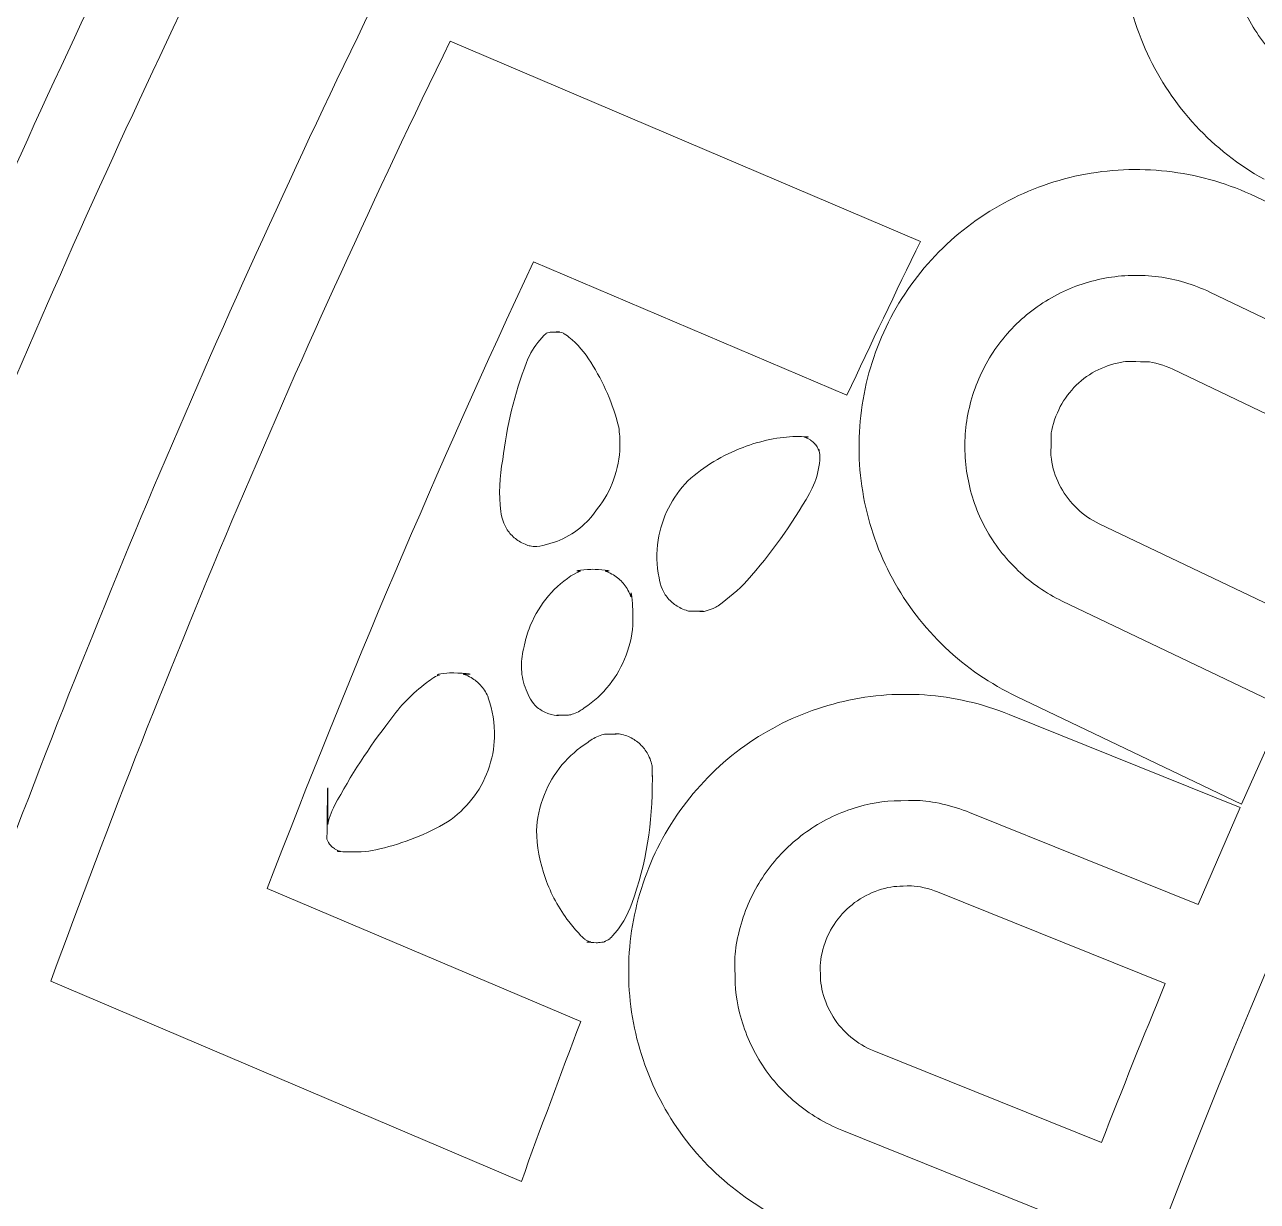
# Model space of a CAD drawing. Header units: millimetres. Extents: x -216 to 235, y -247 to 205.
# Drawn here: x -127.08 to -109.07, y 25.67 to 42.86 of the extents above; entities that cross this region are included whole.
import ezdxf

# ---------------------------------------------------------------- set-up
doc = ezdxf.new("R2010")
doc.units = ezdxf.units.MM
doc.header["$MEASUREMENT"] = 0
doc.layers.add('Camada 1', color=7, linetype='Continuous')

msp = doc.modelspace()

# ---------------------------------------------------------------- linework, layer by layer
at = {"layer": 'Camada 1', "color": 240, "lineweight": 18}
msp.add_open_spline([(40.386, -243.7514), (52.549, -242.0562), (64.5321, -239.369), (76.2543, -235.708), (76.2543, -235.708), (98.8911, -228.6351), (120.1427, -218.1082), (139.486, -204.3864), (139.486, -204.3864), (164.4969, -186.644), (185.4274, -164.233), (201.4217, -138.0695), (201.4217, -138.0695), (213.7717, -117.7741), (222.7947, -95.7966), (228.2686, -72.6782), (228.2686, -72.6782), (232.7664, -53.682), (234.7784, -34.2646), (234.2711, -14.7498), (234.2711, -14.7498), (233.6078, 8.9614), (229.2434, 32.277), (221.2854, 54.6227), (221.2854, 54.6227), (213.3274, 76.9685), (201.9717, 97.7943), (187.498, 116.5872), (187.498, 116.5872), (182.1139, 123.578), (176.3293, 130.2413), (170.1642, 136.5541), (170.1642, 136.5541), (153.5928, 153.4769), (134.5781, 167.599), (113.5883, 178.5727), (113.5883, 178.5727), (92.5985, 189.5464), (70.1505, 197.1015), (46.7969, 201.0519), (46.7969, 201.0519), (39.0919, 202.3552), (31.3295, 203.2562), (23.5308, 203.7524), (23.5308, 203.7524), (0.054, 205.2792), (-23.3725, 203.1146), (-46.1721, 197.3119), (-46.1721, 197.3119), (-57.2082, 194.503), (-67.9982, 190.8615), (-78.4793, 186.4083), (-78.4793, 186.4083), (-100.2525, 177.1917), (-120.3159, 164.6826), (-138.1754, 149.1888), (-138.1754, 149.1888), (-156.0349, 133.6951), (-171.2507, 115.5983), (-183.4483, 95.344), (-183.4483, 95.344), (-190.4371, 83.7389), (-196.3515, 71.5511), (-201.1434, 58.8799), (-201.1434, 58.8799), (-210.746, 33.3304), (-215.639, 6.4782), (-215.6655, -20.8162), (-215.6655, -20.8162), (-215.6885, -44.4186), (-212.0189, -67.7341), (-204.7472, -90.1884), (-204.7472, -90.1884), (-197.4754, -112.6427), (-186.7806, -133.683), (-172.926, -152.7913), (-172.926, -152.7913), (-167.4686, -160.3181), (-161.5547, -167.4917), (-155.2071, -174.2846)], degree=3, knots=[0, 0, 0, 0, 0.047619, 0.047619, 0.047619, 0.047619, 0.0952381, 0.0952381, 0.0952381, 0.0952381, 0.1428571, 0.1428571, 0.1428571, 0.1428571, 0.1904762, 0.1904762, 0.1904762, 0.1904762, 0.2380952, 0.2380952, 0.2380952, 0.2380952, 0.2857143, 0.2857143, 0.2857143, 0.2857143, 0.3333333, 0.3333333, 0.3333333, 0.3333333, 0.3809524, 0.3809524, 0.3809524, 0.3809524, 0.4285714, 0.4285714, 0.4285714, 0.4285714, 0.4761905, 0.4761905, 0.4761905, 0.4761905, 0.5238095, 0.5238095, 0.5238095, 0.5238095, 0.5714286, 0.5714286, 0.5714286, 0.5714286, 0.6190476, 0.6190476, 0.6190476, 0.6190476, 0.6666667, 0.6666667, 0.6666667, 0.6666667, 0.7142857, 0.7142857, 0.7142857, 0.7142857, 0.7619048, 0.7619048, 0.7619048, 0.7619048, 0.8095238, 0.8095238, 0.8095238, 0.8095238, 0.8571429, 0.8571429, 0.8571429, 0.8571429, 0.9047619, 0.9047619, 0.9047619, 0.9047619, 1, 1, 1, 1], dxfattribs=at)
at = {"layer": 'Camada 1', "color": 250, "lineweight": 18}
for points, knots in [([(169.4556, 135.5004), (152.9965, 152.348), (134.1044, 166.4135), (113.2447, 177.3504), (113.2447, 177.3504), (92.385, 188.2873), (70.0712, 195.8264), (46.8527, 199.782), (46.8527, 199.782), (39.1901, 201.0875), (31.4701, 201.9926), (23.7134, 202.4951), (23.7134, 202.4951), (0.3708, 204.0413), (-22.9262, 201.9169), (-45.6041, 196.1741), (-45.6041, 196.1741), (-56.5864, 193.3931), (-67.3248, 189.7829), (-77.7567, 185.3645), (-77.7567, 185.3645), (-99.4202, 176.2238), (-119.3871, 163.8067), (-137.1658, 148.419), (-137.1658, 148.419), (-154.9444, 133.0313), (-170.097, 115.0518), (-182.2504, 94.9233), (-182.2504, 94.9233), (-189.2131, 83.3915), (-195.1084, 71.2792), (-199.8881, 58.6848), (-199.8881, 58.6848), (-209.4979, 33.2044), (-214.3954, 6.4161), (-214.4225, -20.8161), (-214.4225, -20.8161), (-214.4225, -44.3152), (-210.6959, -67.68), (-203.3914, -90.0987), (-203.3914, -90.0987), (-196.087, -112.5174), (-185.3655, -133.5174), (-171.4908, -152.5816), (-171.4908, -152.5816), (-166.2338, -159.8049), (-160.555, -166.7015), (-154.4747, -173.2469), (-154.4747, -173.2469), (-138.5335, -190.4321), (-120.1002, -204.912), (-99.6287, -216.33), (-99.6287, -216.33), (-77.9909, -228.3986), (-54.6567, -236.727), (-30.2673, -241.0865), (-30.2673, -241.0865), (-7.2069, -245.2627), (16.2229, -245.78), (39.4452, -242.6257)], [0, 0, 0, 0, 0.0625, 0.0625, 0.0625, 0.0625, 0.125, 0.125, 0.125, 0.125, 0.1875, 0.1875, 0.1875, 0.1875, 0.25, 0.25, 0.25, 0.25, 0.3125, 0.3125, 0.3125, 0.3125, 0.375, 0.375, 0.375, 0.375, 0.4375, 0.4375, 0.4375, 0.4375, 0.5, 0.5, 0.5, 0.5, 0.5625, 0.5625, 0.5625, 0.5625, 0.625, 0.625, 0.625, 0.625, 0.6875, 0.6875, 0.6875, 0.6875, 0.75, 0.75, 0.75, 0.75, 0.8125, 0.8125, 0.8125, 0.8125, 0.875, 0.875, 0.875, 0.875, 1, 1, 1, 1]), ([(-80.3896, -223.5108), (-101.7016, -214.0775), (-121.2756, -201.4264), (-138.6295, -185.869), (-138.6295, -185.869), (-155.9835, -170.3116), (-170.6901, -152.2309), (-182.3871, -132.0723), (-182.3871, -132.0723), (-186.1637, -125.5637), (-189.6042, -118.8715), (-192.6998, -112.0128), (-192.6998, -112.0128), (-202.31, -90.6018), (-208.4525, -67.9511), (-210.976, -44.6184), (-210.976, -44.6184), (-211.9408, -35.6978), (-212.3665, -26.7353), (-212.2517, -17.7634), (-212.2517, -17.7634), (-211.9346, 5.5262), (-207.9782, 28.4796), (-200.4799, 50.5315), (-200.4799, 50.5315), (-192.9815, 72.5834), (-182.1257, 93.1907), (-168.1799, 111.8462), (-168.1799, 111.8462), (-161.7917, 120.3919), (-154.8036, 128.4545), (-147.2523, 135.9921), (-147.2523, 135.9921), (-144.575, 138.6646), (-141.8305, 141.2679), (-139.0205, 143.8004)], [0, 0, 0, 0, 0.1, 0.1, 0.1, 0.1, 0.2, 0.2, 0.2, 0.2, 0.3, 0.3, 0.3, 0.3, 0.4, 0.4, 0.4, 0.4, 0.5, 0.5, 0.5, 0.5, 0.6, 0.6, 0.6, 0.6, 0.7, 0.7, 0.7, 0.7, 0.8, 0.8, 0.8, 0.8, 1, 1, 1, 1]), ([(-139.0924, 142.3947), (-156.1732, 126.9372), (-170.6255, 108.9981), (-182.0937, 89.0189), (-182.0937, 89.0189), (-190.2531, 74.804), (-196.7728, 59.7664), (-201.5712, 44.0943), (-201.5712, 44.0943), (-208.3999, 21.7894), (-211.6552, -1.3091), (-211.2571, -24.6323), (-211.2571, -24.6323), (-211.1087, -33.3264), (-210.4499, -41.9967), (-209.2831, -50.6134), (-209.2831, -50.6134), (-206.139, -73.616), (-199.4352, -95.8435), (-189.3368, -116.7486), (-189.3368, -116.7486), (-180.0563, -135.9605), (-168.1071, -153.6364), (-153.7378, -169.4081), (-153.7378, -169.4081), (-133.2574, -191.8875), (-108.6336, -209.7323), (-80.8955, -222.1967)], [0, 0, 0, 0, 0.125, 0.125, 0.125, 0.125, 0.25, 0.25, 0.25, 0.25, 0.375, 0.375, 0.375, 0.375, 0.5, 0.5, 0.5, 0.5, 0.625, 0.625, 0.625, 0.625, 0.75, 0.75, 0.75, 0.75, 1, 1, 1, 1]), ([(-150.9205, -77.3759), (-156.868, -60.4674), (-160.0972, -42.8367), (-160.5287, -24.9179), (-160.5287, -24.9179), (-160.7768, -14.6119), (-160.0916, -4.3259), (-158.4785, 5.8561), (-158.4785, 5.8561), (-155.6464, 23.5449), (-150.0821, 40.5729), (-141.9225, 56.5208), (-141.9225, 56.5208), (-133.7982, 72.3997), (-123.2997, 86.8191), (-110.6833, 99.4273), (-110.6833, 99.4273), (-98.0511, 112.0511), (-83.5997, 122.5434), (-67.6849, 130.6458), (-67.6849, 130.6458), (-59.3304, 134.8992), (-50.6531, 138.4478), (-41.7123, 141.2675)], [0, 0, 0, 0, 0.1428571, 0.1428571, 0.1428571, 0.1428571, 0.2857143, 0.2857143, 0.2857143, 0.2857143, 0.4285714, 0.4285714, 0.4285714, 0.4285714, 0.5714286, 0.5714286, 0.5714286, 0.5714286, 0.7142857, 0.7142857, 0.7142857, 0.7142857, 1, 1, 1, 1]), ([(-131.4849, 76.4581), (-141.7294, 61.5908), (-149.522, 45.304), (-154.6708, 27.9986), (-154.6708, 27.9986), (-160.0088, 10.0576), (-162.3683, -8.5113), (-161.687, -27.2172), (-161.687, -27.2172), (-161.0128, -45.2033), (-157.5334, -62.8625), (-151.3342, -79.76), (-151.3342, -79.76), (-145.135, -96.6575), (-136.3689, -112.3772), (-125.2515, -126.5319), (-125.2515, -126.5319), (-121.3176, -131.5408), (-117.1105, -136.3224), (-112.6433, -140.8621), (-112.6433, -140.8621), (-103.3382, -150.3182), (-93.005, -158.6385), (-81.7816, -165.7122)], [0, 0, 0, 0, 0.1428571, 0.1428571, 0.1428571, 0.1428571, 0.2857143, 0.2857143, 0.2857143, 0.2857143, 0.4285714, 0.4285714, 0.4285714, 0.4285714, 0.5714286, 0.5714286, 0.5714286, 0.5714286, 0.7142857, 0.7142857, 0.7142857, 0.7142857, 1, 1, 1, 1]), ([(-53.7581, 73.2582), (-63.6512, 66.6231), (-72.3847, 58.522), (-79.7433, 49.1545), (-79.7433, 49.1545), (-87.1019, 39.7869), (-92.9046, 29.3836), (-97.0083, 18.2005), (-97.0083, 18.2005), (-99.3445, 11.8345), (-101.1011, 5.2847), (-102.2642, -1.396), (-102.2642, -1.396), (-102.5585, -0.4924), (-102.9906, 0.3539), (-103.5498, 1.1223), (-103.5498, 1.1223), (-104.109, 1.8906), (-104.7815, 2.562), (-105.5507, 3.12), (-105.5507, 3.12), (-106.32, 3.6779), (-107.1671, 4.1087), (-108.071, 4.4016), (-108.071, 4.4016), (-108.9751, 4.6945), (-109.9106, 4.8417), (-110.8641, 4.8417), (-110.8641, 4.8417), (-111.8112, 4.8417), (-112.7528, 4.6915), (-113.6564, 4.3972), (-113.6564, 4.3972), (-114.5599, 4.1028), (-115.4063, 3.6707), (-116.1746, 3.1115), (-116.1746, 3.1115), (-116.4191, 2.9336), (-116.6543, 2.7436), (-116.8797, 2.5421), (-116.8797, 2.5421), (-114.4124, 15.8343), (-109.8962, 28.5768), (-103.4421, 40.456)], [0, 0, 0, 0, 0.0833333, 0.0833333, 0.0833333, 0.0833333, 0.1666667, 0.1666667, 0.1666667, 0.1666667, 0.25, 0.25, 0.25, 0.25, 0.3333333, 0.3333333, 0.3333333, 0.3333333, 0.4166667, 0.4166667, 0.4166667, 0.4166667, 0.5, 0.5, 0.5, 0.5, 0.5833333, 0.5833333, 0.5833333, 0.5833333, 0.6666667, 0.6666667, 0.6666667, 0.6666667, 0.75, 0.75, 0.75, 0.75, 0.8333333, 0.8333333, 0.8333333, 0.8333333, 1, 1, 1, 1]), ([(-105.7841, 46.3183), (-106.0138, 46.4463), (-106.2607, 46.5367), (-106.5187, 46.5875), (-106.5187, 46.5875), (-106.7766, 46.6382), (-107.0394, 46.648), (-107.3004, 46.6165), (-107.3004, 46.6165), (-107.5615, 46.585), (-107.8144, 46.5131), (-108.0529, 46.4025), (-108.0529, 46.4025), (-108.2914, 46.292), (-108.5097, 46.1454), (-108.7024, 45.9665), (-108.7024, 45.9665), (-108.8951, 45.7876), (-109.0575, 45.5808), (-109.1854, 45.3511), (-109.1854, 45.3511), (-109.3134, 45.1214), (-109.4039, 44.8745), (-109.4546, 44.6165), (-109.4546, 44.6165), (-109.5053, 44.3586), (-109.5151, 44.0958), (-109.4836, 43.8348), (-109.4836, 43.8348), (-109.4522, 43.5737), (-109.3803, 43.3208), (-109.2697, 43.0823), (-109.2697, 43.0823), (-109.1591, 42.8438), (-109.0125, 42.6255), (-108.8336, 42.4327), (-108.8336, 42.4327), (-108.6548, 42.2401), (-108.4479, 42.0777), (-108.2182, 41.9498)], [0, 0, 0, 0, 0.0909091, 0.0909091, 0.0909091, 0.0909091, 0.1818182, 0.1818182, 0.1818182, 0.1818182, 0.2727273, 0.2727273, 0.2727273, 0.2727273, 0.3636364, 0.3636364, 0.3636364, 0.3636364, 0.4545455, 0.4545455, 0.4545455, 0.4545455, 0.5454545, 0.5454545, 0.5454545, 0.5454545, 0.6363636, 0.6363636, 0.6363636, 0.6363636, 0.7272727, 0.7272727, 0.7272727, 0.7272727, 0.8181818, 0.8181818, 0.8181818, 0.8181818, 1, 1, 1, 1]), ([(-108.9708, 40.599), (-109.3426, 40.8062), (-109.6773, 41.0689), (-109.9668, 41.3807), (-109.9668, 41.3807), (-110.2564, 41.6925), (-110.4935, 42.0458), (-110.6725, 42.4319), (-110.6725, 42.4319), (-110.8515, 42.8179), (-110.9679, 43.2273), (-111.0188, 43.6497), (-111.0188, 43.6497), (-111.0697, 44.0722), (-111.0539, 44.4974), (-110.9718, 44.915), (-110.9718, 44.915), (-110.8897, 45.3325), (-110.7433, 45.732), (-110.5362, 46.1037)], [0, 0, 0, 0, 0.1666667, 0.1666667, 0.1666667, 0.1666667, 0.3333333, 0.3333333, 0.3333333, 0.3333333, 0.5, 0.5, 0.5, 0.5, 0.6666667, 0.6666667, 0.6666667, 0.6666667, 1, 1, 1, 1]), ([(-113.775, 39.4813), (-113.482, 39.7899), (-113.1442, 40.0487), (-112.7702, 40.2516), (-112.7702, 40.2516), (-112.3961, 40.4545), (-111.995, 40.5964), (-111.5765, 40.6737), (-111.5765, 40.6737), (-111.1581, 40.751), (-110.7327, 40.762), (-110.3108, 40.7062), (-110.3108, 40.7062), (-109.889, 40.6505), (-109.481, 40.5295), (-109.0971, 40.3461)], [0, 0, 0, 0, 0.2, 0.2, 0.2, 0.2, 0.4, 0.4, 0.4, 0.4, 0.6, 0.6, 0.6, 0.6, 1, 1, 1, 1]), ([(-109.0971, 40.3461), (-109.0971, 40.3461), (-105.8119, 38.7773), (-105.8119, 38.7773), (-105.8119, 38.7773), (-105.8119, 38.7773), (-106.5127, 37.3984), (-106.5127, 37.3984), (-106.5127, 37.3984), (-106.5127, 37.3984), (-109.7634, 38.9508), (-109.7634, 38.9508)], [0, 0, 0, 0, 0.25, 0.25, 0.25, 0.25, 0.5, 0.5, 0.5, 0.5, 1, 1, 1, 1]), ([(-112.5847, 33.0427), (-112.9687, 33.2261), (-113.3193, 33.4672), (-113.6278, 33.7603), (-113.6278, 33.7603), (-113.9364, 34.0534), (-114.1952, 34.3911), (-114.3981, 34.7651), (-114.3981, 34.7651), (-114.601, 35.1392), (-114.7429, 35.5403), (-114.8202, 35.9588), (-114.8202, 35.9588), (-114.8975, 36.3772), (-114.9085, 36.8026), (-114.8527, 37.2245), (-114.8527, 37.2245), (-114.797, 37.6463), (-114.676, 38.0543), (-114.4926, 38.4382), (-114.4926, 38.4382), (-114.3092, 38.8222), (-114.0681, 39.1728), (-113.775, 39.4813)], [0, 0, 0, 0, 0.1428571, 0.1428571, 0.1428571, 0.1428571, 0.2857143, 0.2857143, 0.2857143, 0.2857143, 0.4285714, 0.4285714, 0.4285714, 0.4285714, 0.5714286, 0.5714286, 0.5714286, 0.5714286, 0.7142857, 0.7142857, 0.7142857, 0.7142857, 1, 1, 1, 1]), ([(-109.7634, 38.9508), (-110.0006, 39.0641), (-110.2527, 39.1389), (-110.5134, 39.1733), (-110.5134, 39.1733), (-110.774, 39.2078), (-111.0369, 39.201), (-111.2954, 39.1532), (-111.2954, 39.1532), (-111.554, 39.1054), (-111.8019, 39.0177), (-112.033, 38.8924), (-112.033, 38.8924), (-112.2641, 38.7671), (-112.4728, 38.6071), (-112.6538, 38.4164), (-112.6538, 38.4164), (-112.8349, 38.2258), (-112.984, 38.0092), (-113.0973, 37.7719), (-113.0973, 37.7719), (-113.2106, 37.5347), (-113.2854, 37.2826), (-113.3198, 37.0219), (-113.3198, 37.0219), (-113.3542, 36.7613), (-113.3475, 36.4984), (-113.2997, 36.2399), (-113.2997, 36.2399), (-113.2519, 35.9813), (-113.1642, 35.7335), (-113.0389, 35.5023), (-113.0389, 35.5023), (-112.9135, 35.2712), (-112.7536, 35.0625), (-112.5629, 34.8815), (-112.5629, 34.8815), (-112.3723, 34.7004), (-112.1557, 34.5514), (-111.9184, 34.4381)], [0, 0, 0, 0, 0.0909091, 0.0909091, 0.0909091, 0.0909091, 0.1818182, 0.1818182, 0.1818182, 0.1818182, 0.2727273, 0.2727273, 0.2727273, 0.2727273, 0.3636364, 0.3636364, 0.3636364, 0.3636364, 0.4545455, 0.4545455, 0.4545455, 0.4545455, 0.5454545, 0.5454545, 0.5454545, 0.5454545, 0.6363636, 0.6363636, 0.6363636, 0.6363636, 0.7272727, 0.7272727, 0.7272727, 0.7272727, 0.8181818, 0.8181818, 0.8181818, 0.8181818, 1, 1, 1, 1]), ([(-118.4725, 36.2107), (-118.417, 36.3631), (-118.3805, 36.5427), (-118.3805, 36.6844), (-118.3805, 36.6844), (-118.3805, 36.8145), (-118.3831, 36.8817), (-118.3985, 36.9793), (-118.3985, 36.9793), (-118.4829, 37.3154), (-118.6201, 37.6337), (-118.8063, 37.9259), (-118.8063, 37.9259), (-118.8907, 38.0668), (-118.999, 38.1905), (-119.1275, 38.2929), (-119.1275, 38.2929), (-119.1516, 38.3147), (-119.1961, 38.3456), (-119.2085, 38.3456), (-119.2085, 38.3456), (-119.1671, 38.3456), (-119.2792, 38.3707), (-119.3018, 38.3707), (-119.3018, 38.3707), (-119.3604, 38.3707), (-119.1193, 38.3658), (-119.3984, 38.3658), (-119.3984, 38.3658), (-119.4079, 38.3658), (-119.4734, 38.3457), (-119.4601, 38.3457), (-119.4601, 38.3457), (-119.5478, 38.2635), (-119.6215, 38.1686), (-119.6794, 38.0634), (-119.6794, 38.0634), (-119.7041, 38.0184), (-119.7258, 37.9719), (-119.7443, 37.9241), (-119.7443, 37.9241), (-119.9208, 37.4668), (-120.0371, 36.9907), (-120.0912, 36.5035), (-120.0912, 36.5035), (-120.1434, 36.2531), (-120.1524, 35.9975), (-120.118, 35.744), (-120.118, 35.744), (-120.118, 35.6995), (-120.0999, 35.6285), (-120.0775, 35.5743), (-120.0775, 35.5743), (-120.0551, 35.5201), (-120.0246, 35.47), (-119.9865, 35.4254), (-119.9865, 35.4254), (-119.9485, 35.3807), (-119.904, 35.3426), (-119.854, 35.3119), (-119.854, 35.3119), (-119.8041, 35.2812), (-119.723, 35.2449), (-119.6929, 35.2449), (-119.6929, 35.2449), (-119.7033, 35.2449), (-119.6417, 35.234), (-119.6339, 35.234), (-119.6339, 35.234), (-119.5383, 35.234), (-119.3773, 35.2773), (-119.2571, 35.3285), (-119.2571, 35.3285), (-119.137, 35.3797), (-119.0264, 35.4491), (-118.928, 35.5349), (-118.928, 35.5349), (-118.8428, 35.6091), (-118.7684, 35.6943), (-118.7064, 35.7887), (-118.7064, 35.7887), (-118.6065, 35.9165), (-118.5279, 36.0583), (-118.4725, 36.2107)], [0, 0, 0, 0, 0.0454545, 0.0454545, 0.0454545, 0.0454545, 0.0909091, 0.0909091, 0.0909091, 0.0909091, 0.1363636, 0.1363636, 0.1363636, 0.1363636, 0.1818182, 0.1818182, 0.1818182, 0.1818182, 0.2272727, 0.2272727, 0.2272727, 0.2272727, 0.2727273, 0.2727273, 0.2727273, 0.2727273, 0.3181818, 0.3181818, 0.3181818, 0.3181818, 0.3636364, 0.3636364, 0.3636364, 0.3636364, 0.4090909, 0.4090909, 0.4090909, 0.4090909, 0.4545455, 0.4545455, 0.4545455, 0.4545455, 0.5, 0.5, 0.5, 0.5, 0.5454545, 0.5454545, 0.5454545, 0.5454545, 0.5909091, 0.5909091, 0.5909091, 0.5909091, 0.6363636, 0.6363636, 0.6363636, 0.6363636, 0.6818182, 0.6818182, 0.6818182, 0.6818182, 0.7272727, 0.7272727, 0.7272727, 0.7272727, 0.7727273, 0.7727273, 0.7727273, 0.7727273, 0.8181818, 0.8181818, 0.8181818, 0.8181818, 0.8636364, 0.8636364, 0.8636364, 0.8636364, 0.9090909, 0.9090909, 0.9090909, 0.9090909, 1, 1, 1, 1]), ([(-110.3022, 37.8226), (-110.4208, 37.8792), (-110.5916, 37.9338), (-110.6771, 37.9338), (-110.6771, 37.9338), (-110.972, 37.9338), (-110.9389, 37.9477), (-111.0682, 37.9238), (-111.0682, 37.9238), (-111.1974, 37.8999), (-111.3214, 37.8561), (-111.4369, 37.7934), (-111.4369, 37.7934), (-111.5525, 37.7307), (-111.6568, 37.6507), (-111.7474, 37.5554), (-111.7474, 37.5554), (-111.8379, 37.4601), (-111.9124, 37.3518), (-111.9691, 37.2331), (-111.9691, 37.2331), (-112.0257, 37.1145), (-112.0803, 36.9437), (-112.0803, 36.8582), (-112.0803, 36.8582), (-112.0803, 36.5633), (-112.0942, 36.5964), (-112.0703, 36.4671), (-112.0703, 36.4671), (-112.0464, 36.3379), (-112.0025, 36.2139), (-111.9399, 36.0984), (-111.9399, 36.0984), (-111.8772, 35.9828), (-111.7972, 35.8785), (-111.7019, 35.7879)], [0, 0, 0, 0, 0.1, 0.1, 0.1, 0.1, 0.2, 0.2, 0.2, 0.2, 0.3, 0.3, 0.3, 0.3, 0.4, 0.4, 0.4, 0.4, 0.5, 0.5, 0.5, 0.5, 0.6, 0.6, 0.6, 0.6, 0.7, 0.7, 0.7, 0.7, 0.8, 0.8, 0.8, 0.8, 1, 1, 1, 1]), ([(-117.6637, 34.4614), (-117.6238, 34.4179), (-117.5777, 34.3813), (-117.5263, 34.3523), (-117.5263, 34.3523), (-117.475, 34.3232), (-117.3946, 34.2909), (-117.362, 34.2909), (-117.362, 34.2909), (-116.9713, 34.2909), (-117.3, 34.2833), (-117.1868, 34.2833), (-117.1868, 34.2833), (-117.1466, 34.2833), (-117.0714, 34.3057), (-117.0177, 34.3302), (-117.0177, 34.3302), (-116.9929, 34.3415), (-116.9689, 34.3547), (-116.946, 34.3695), (-116.946, 34.3695), (-116.7921, 34.4776), (-116.6496, 34.6004), (-116.5199, 34.7365), (-116.5199, 34.7365), (-116.1755, 35.1289), (-115.872, 35.5536), (-115.6126, 36.0066), (-115.6126, 36.0066), (-115.5516, 36.113), (-115.5081, 36.2276), (-115.483, 36.3476), (-115.483, 36.3476), (-115.4698, 36.4108), (-115.4593, 36.4904), (-115.4593, 36.5393), (-115.4593, 36.5393), (-115.4593, 36.5687), (-115.4774, 36.7068), (-115.4774, 36.6355), (-115.4774, 36.6355), (-115.4774, 36.6495), (-115.5244, 36.7401), (-115.5244, 36.7213), (-115.5244, 36.7213), (-115.5244, 36.7312), (-115.5852, 36.7885), (-115.5956, 36.7885), (-115.5956, 36.7885), (-115.574, 36.7885), (-115.6685, 36.8303), (-115.684, 36.8303), (-115.684, 36.8303), (-115.5282, 36.8303), (-115.7436, 36.8428), (-115.781, 36.8428), (-115.781, 36.8428), (-115.7891, 36.8428), (-115.8297, 36.8401), (-115.814, 36.8401), (-115.814, 36.8401), (-116.0365, 36.8401), (-116.3355, 36.7756), (-116.5822, 36.683), (-116.5822, 36.683), (-116.8798, 36.5714), (-117.1512, 36.4059), (-117.3865, 36.1923), (-117.3865, 36.1923), (-117.5024, 36.0752), (-117.5984, 35.9413), (-117.6724, 35.7942), (-117.6724, 35.7942), (-117.7464, 35.647), (-117.7964, 35.49), (-117.8213, 35.3272), (-117.8213, 35.3272), (-117.8493, 35.1438), (-117.8447, 34.9584), (-117.8075, 34.7767)], [0, 0, 0, 0, 0.047619, 0.047619, 0.047619, 0.047619, 0.0952381, 0.0952381, 0.0952381, 0.0952381, 0.1428571, 0.1428571, 0.1428571, 0.1428571, 0.1904762, 0.1904762, 0.1904762, 0.1904762, 0.2380952, 0.2380952, 0.2380952, 0.2380952, 0.2857143, 0.2857143, 0.2857143, 0.2857143, 0.3333333, 0.3333333, 0.3333333, 0.3333333, 0.3809524, 0.3809524, 0.3809524, 0.3809524, 0.4285714, 0.4285714, 0.4285714, 0.4285714, 0.4761905, 0.4761905, 0.4761905, 0.4761905, 0.5238095, 0.5238095, 0.5238095, 0.5238095, 0.5714286, 0.5714286, 0.5714286, 0.5714286, 0.6190476, 0.6190476, 0.6190476, 0.6190476, 0.6666667, 0.6666667, 0.6666667, 0.6666667, 0.7142857, 0.7142857, 0.7142857, 0.7142857, 0.7619048, 0.7619048, 0.7619048, 0.7619048, 0.8095238, 0.8095238, 0.8095238, 0.8095238, 0.8571429, 0.8571429, 0.8571429, 0.8571429, 0.9047619, 0.9047619, 0.9047619, 0.9047619, 1, 1, 1, 1]), ([(-119.475, 32.813), (-119.4217, 32.7883), (-119.3462, 32.7653), (-119.3066, 32.7653), (-119.3066, 32.7653), (-119.1884, 32.7653), (-119.4695, 32.7719), (-119.1317, 32.7719), (-119.1317, 32.7719), (-119.0988, 32.7719), (-119.0188, 32.8036), (-118.9674, 32.8322), (-118.9674, 32.8322), (-118.9444, 32.8451), (-118.9223, 32.8596), (-118.9013, 32.8755), (-118.9013, 32.8755), (-118.7617, 32.9682), (-118.6383, 33.0817), (-118.5342, 33.213), (-118.5342, 33.213), (-118.43, 33.3444), (-118.3477, 33.4904), (-118.2892, 33.6475), (-118.2892, 33.6475), (-118.2308, 33.8046), (-118.1906, 33.9937), (-118.1906, 34.1364), (-118.1906, 34.1364), (-118.1906, 34.2557), (-118.1935, 33.9169), (-118.1935, 34.3205), (-118.1935, 34.3205), (-118.1935, 34.3816), (-118.2219, 34.6821), (-118.2219, 34.5), (-118.2219, 34.5), (-118.2219, 34.5273), (-118.2685, 34.6126), (-118.3044, 34.662), (-118.3044, 34.662), (-118.3403, 34.7114), (-118.3835, 34.7546), (-118.4329, 34.7906), (-118.4329, 34.7906), (-118.4823, 34.8265), (-118.5676, 34.8731), (-118.5949, 34.8731), (-118.5949, 34.8731), (-118.4134, 34.8731), (-118.7134, 34.9016), (-118.7744, 34.9016), (-118.7744, 34.9016), (-118.8356, 34.9016), (-119.136, 34.8731), (-118.954, 34.8731), (-118.954, 34.8731), (-118.9759, 34.8731), (-119.0526, 34.8334), (-119.0969, 34.8039), (-119.0969, 34.8039), (-119.2364, 34.7108), (-119.3596, 34.5971), (-119.4635, 34.4655), (-119.4635, 34.4655), (-119.5674, 34.3339), (-119.6495, 34.1877), (-119.7076, 34.0304), (-119.7076, 34.0304), (-119.7387, 33.9464), (-119.7626, 33.8601), (-119.7791, 33.772), (-119.7791, 33.772), (-119.8082, 33.6753), (-119.8194, 33.5858), (-119.8194, 33.4743), (-119.8194, 33.4743), (-119.8194, 33.382), (-119.7991, 33.2741), (-119.7657, 33.1787), (-119.7657, 33.1787), (-119.7319, 33.0819), (-119.683, 32.9918), (-119.6205, 32.9105), (-119.6205, 32.9105), (-119.5773, 32.8705), (-119.5285, 32.8377), (-119.475, 32.813)], [0, 0, 0, 0, 0.0434783, 0.0434783, 0.0434783, 0.0434783, 0.0869565, 0.0869565, 0.0869565, 0.0869565, 0.1304348, 0.1304348, 0.1304348, 0.1304348, 0.173913, 0.173913, 0.173913, 0.173913, 0.2173913, 0.2173913, 0.2173913, 0.2173913, 0.2608696, 0.2608696, 0.2608696, 0.2608696, 0.3043478, 0.3043478, 0.3043478, 0.3043478, 0.3478261, 0.3478261, 0.3478261, 0.3478261, 0.3913043, 0.3913043, 0.3913043, 0.3913043, 0.4347826, 0.4347826, 0.4347826, 0.4347826, 0.4782609, 0.4782609, 0.4782609, 0.4782609, 0.5217391, 0.5217391, 0.5217391, 0.5217391, 0.5652174, 0.5652174, 0.5652174, 0.5652174, 0.6086957, 0.6086957, 0.6086957, 0.6086957, 0.6521739, 0.6521739, 0.6521739, 0.6521739, 0.6956522, 0.6956522, 0.6956522, 0.6956522, 0.7391304, 0.7391304, 0.7391304, 0.7391304, 0.7826087, 0.7826087, 0.7826087, 0.7826087, 0.826087, 0.826087, 0.826087, 0.826087, 0.8695652, 0.8695652, 0.8695652, 0.8695652, 0.9130435, 0.9130435, 0.9130435, 0.9130435, 1, 1, 1, 1]), ([(-117.8075, 34.7767), (-117.8075, 34.7365), (-117.785, 34.6613), (-117.7605, 34.6077), (-117.7605, 34.6077), (-117.7361, 34.554), (-117.7035, 34.5049), (-117.6637, 34.4614)], [0, 0, 0, 0, 0.3333333, 0.3333333, 0.3333333, 0.3333333, 1, 1, 1, 1]), ([(-111.9184, 34.4381), (-111.9184, 34.4381), (-108.6646, 32.8842), (-108.6646, 32.8842), (-108.6646, 32.8842), (-108.6646, 32.8842), (-109.2978, 31.473), (-109.2978, 31.473), (-109.2978, 31.473), (-109.2978, 31.473), (-112.5847, 33.0427), (-112.5847, 33.0427)], [0, 0, 0, 0, 0.25, 0.25, 0.25, 0.25, 0.5, 0.5, 0.5, 0.5, 1, 1, 1, 1]), ([(-120.5146, 33.2936), (-120.5629, 33.3265), (-120.6444, 33.3678), (-120.672, 33.3678), (-120.672, 33.3678), (-120.3842, 33.3678), (-120.7774, 33.3897), (-120.8446, 33.3897), (-120.8446, 33.3897), (-120.8964, 33.3897), (-121.1403, 33.3571), (-121.0156, 33.3571), (-121.0156, 33.3571), (-121.0507, 33.3571), (-121.1463, 33.2951), (-121.2003, 33.2463), (-121.2003, 33.2463), (-121.4107, 33.0914), (-121.5933, 32.9046), (-121.7433, 32.6907), (-121.7433, 32.6907), (-122.0464, 32.3007), (-122.3156, 31.8866), (-122.549, 31.4512), (-122.549, 31.4512), (-122.5959, 31.3638), (-122.6461, 31.2301), (-122.6461, 31.1725), (-122.6461, 31.1725), (-122.6461, 32.4529), (-122.6599, 31.0592), (-122.6599, 30.9612), (-122.6599, 30.9612), (-122.6599, 30.9486), (-122.6161, 30.8663), (-122.6161, 30.8831), (-122.6161, 30.8831), (-122.6161, 30.8742), (-122.5598, 30.8223), (-122.5502, 30.8223), (-122.5502, 30.8223), (-122.5706, 30.8223), (-122.4832, 30.7849), (-122.4688, 30.7849), (-122.4688, 30.7849), (-122.5855, 30.7849), (-122.4165, 30.7743), (-122.3854, 30.7743), (-122.3854, 30.7743), (-122.136, 30.7743), (-122.0495, 30.7747), (-121.8865, 30.8175), (-121.8865, 30.8175), (-121.5381, 30.8988), (-121.2059, 31.0315), (-120.8974, 31.2124), (-120.8974, 31.2124), (-120.7622, 31.3033), (-120.6429, 31.4141), (-120.5424, 31.5423), (-120.5424, 31.5423), (-120.442, 31.6705), (-120.3628, 31.8128), (-120.3068, 31.9658), (-120.3068, 31.9658), (-120.2509, 32.1187), (-120.2136, 32.2998), (-120.2136, 32.4413), (-120.2136, 32.4413), (-120.2136, 32.6678), (-120.2369, 32.8354), (-120.304, 33.022), (-120.304, 33.022), (-120.304, 33.0469), (-120.3519, 33.1283), (-120.3878, 33.1745), (-120.3878, 33.1745), (-120.4236, 33.2207), (-120.4662, 33.2608), (-120.5146, 33.2936)], [0, 0, 0, 0, 0.047619, 0.047619, 0.047619, 0.047619, 0.0952381, 0.0952381, 0.0952381, 0.0952381, 0.1428571, 0.1428571, 0.1428571, 0.1428571, 0.1904762, 0.1904762, 0.1904762, 0.1904762, 0.2380952, 0.2380952, 0.2380952, 0.2380952, 0.2857143, 0.2857143, 0.2857143, 0.2857143, 0.3333333, 0.3333333, 0.3333333, 0.3333333, 0.3809524, 0.3809524, 0.3809524, 0.3809524, 0.4285714, 0.4285714, 0.4285714, 0.4285714, 0.4761905, 0.4761905, 0.4761905, 0.4761905, 0.5238095, 0.5238095, 0.5238095, 0.5238095, 0.5714286, 0.5714286, 0.5714286, 0.5714286, 0.6190476, 0.6190476, 0.6190476, 0.6190476, 0.6666667, 0.6666667, 0.6666667, 0.6666667, 0.7142857, 0.7142857, 0.7142857, 0.7142857, 0.7619048, 0.7619048, 0.7619048, 0.7619048, 0.8095238, 0.8095238, 0.8095238, 0.8095238, 0.8571429, 0.8571429, 0.8571429, 0.8571429, 0.9047619, 0.9047619, 0.9047619, 0.9047619, 1, 1, 1, 1]), ([(-118.2431, 29.3055), (-118.214, 29.73), (-118.1188, 30.1447), (-117.9599, 30.5395), (-117.9599, 30.5395), (-117.801, 30.9342), (-117.5823, 31.2992), (-117.3092, 31.6256), (-117.3092, 31.6256), (-117.0361, 31.9519), (-116.7153, 32.2315), (-116.3548, 32.4574), (-116.3548, 32.4574), (-115.9942, 32.6834), (-115.6027, 32.8502), (-115.19, 32.9536), (-115.19, 32.9536), (-114.7772, 33.0571), (-114.3534, 33.0947), (-113.9288, 33.0656), (-113.9288, 33.0656), (-113.5043, 33.0365), (-113.0896, 32.9413), (-112.6948, 32.7824)], [0, 0, 0, 0, 0.1428571, 0.1428571, 0.1428571, 0.1428571, 0.2857143, 0.2857143, 0.2857143, 0.2857143, 0.4285714, 0.4285714, 0.4285714, 0.4285714, 0.5714286, 0.5714286, 0.5714286, 0.5714286, 0.7142857, 0.7142857, 0.7142857, 0.7142857, 1, 1, 1, 1]), ([(-112.6948, 32.7824), (-112.6948, 32.7824), (-109.3177, 31.423), (-109.3177, 31.423), (-109.3177, 31.423), (-109.3177, 31.423), (-109.9305, 30.0028), (-109.9305, 30.0028), (-109.9305, 30.0028), (-109.9305, 30.0028), (-113.2722, 31.348), (-113.2722, 31.348)], [0, 0, 0, 0, 0.25, 0.25, 0.25, 0.25, 0.5, 0.5, 0.5, 0.5, 1, 1, 1, 1]), ([(-117.973, 32.2019), (-118.0024, 32.2555), (-118.0398, 32.3037), (-118.0843, 32.3456), (-118.0843, 32.3456), (-118.1288, 32.3875), (-118.1793, 32.4218), (-118.2346, 32.4479), (-118.2346, 32.4479), (-118.2899, 32.4739), (-118.3688, 32.4987), (-118.4091, 32.4987), (-118.4091, 32.4987), (-118.5398, 32.4987), (-118.292, 32.4931), (-118.5908, 32.4931), (-118.5908, 32.4931), (-118.6255, 32.4931), (-118.7083, 32.461), (-118.7619, 32.4316), (-118.7619, 32.4316), (-118.7927, 32.4147), (-118.8218, 32.3951), (-118.8491, 32.3729), (-118.8491, 32.3729), (-118.9919, 32.2833), (-119.1189, 32.1725), (-119.227, 32.0432), (-119.227, 32.0432), (-119.3352, 31.9139), (-119.4217, 31.7692), (-119.4846, 31.6128), (-119.4846, 31.6128), (-119.5521, 31.4448), (-119.5987, 31.2414), (-119.5987, 31.0871), (-119.5987, 31.0871), (-119.5987, 30.8708), (-119.5485, 30.611), (-119.4682, 30.3847), (-119.4682, 30.3847), (-119.388, 30.1584), (-119.2734, 29.9474), (-119.1271, 29.757), (-119.1271, 29.757), (-119.0766, 29.6911), (-119.0225, 29.6281), (-118.965, 29.5682)], [0, 0, 0, 0, 0.0769231, 0.0769231, 0.0769231, 0.0769231, 0.1538462, 0.1538462, 0.1538462, 0.1538462, 0.2307692, 0.2307692, 0.2307692, 0.2307692, 0.3076923, 0.3076923, 0.3076923, 0.3076923, 0.3846154, 0.3846154, 0.3846154, 0.3846154, 0.4615385, 0.4615385, 0.4615385, 0.4615385, 0.5384615, 0.5384615, 0.5384615, 0.5384615, 0.6153846, 0.6153846, 0.6153846, 0.6153846, 0.6923077, 0.6923077, 0.6923077, 0.6923077, 0.7692308, 0.7692308, 0.7692308, 0.7692308, 0.8461538, 0.8461538, 0.8461538, 0.8461538, 1, 1, 1, 1]), ([(-118.965, 29.5682), (-118.965, 29.5583), (-118.9036, 29.5009), (-118.8932, 29.5009), (-118.8932, 29.5009), (-118.9151, 29.5009), (-118.8197, 29.4591), (-118.8041, 29.4591), (-118.8041, 29.4591), (-118.9731, 29.4591), (-118.7447, 29.4469), (-118.7064, 29.4469), (-118.7064, 29.4469), (-118.6773, 29.4469), (-118.5403, 29.4655), (-118.6098, 29.4655), (-118.6098, 29.4655), (-118.5957, 29.4655), (-118.5049, 29.513), (-118.5236, 29.513), (-118.5236, 29.513), (-118.5214, 29.513), (-118.5015, 29.5315), (-118.4914, 29.5419), (-118.4914, 29.5419), (-118.3656, 29.6825), (-118.2692, 29.8446), (-118.2057, 30.0222), (-118.2057, 30.0222), (-117.9955, 30.6097), (-117.9059, 31.1812), (-117.9059, 31.8492), (-117.9059, 31.8492), (-117.9059, 31.9799), (-117.9115, 31.732), (-117.9115, 32.0308), (-117.9115, 32.0308), (-117.9115, 32.0656), (-117.9436, 32.1484), (-117.973, 32.2019)], [0, 0, 0, 0, 0.0909091, 0.0909091, 0.0909091, 0.0909091, 0.1818182, 0.1818182, 0.1818182, 0.1818182, 0.2727273, 0.2727273, 0.2727273, 0.2727273, 0.3636364, 0.3636364, 0.3636364, 0.3636364, 0.4545455, 0.4545455, 0.4545455, 0.4545455, 0.5454545, 0.5454545, 0.5454545, 0.5454545, 0.6363636, 0.6363636, 0.6363636, 0.6363636, 0.7272727, 0.7272727, 0.7272727, 0.7272727, 0.8181818, 0.8181818, 0.8181818, 0.8181818, 1, 1, 1, 1]), ([(-113.2722, 31.348), (-113.5161, 31.4461), (-113.8298, 31.523), (-114.0347, 31.523), (-114.0347, 31.523), (-114.4038, 31.523), (-114.5589, 31.5177), (-114.8139, 31.4538), (-114.8139, 31.4538), (-115.069, 31.3898), (-115.3109, 31.2868), (-115.5337, 31.1472), (-115.5337, 31.1472), (-115.7565, 31.0076), (-115.9547, 30.8348), (-116.1234, 30.6332), (-116.1234, 30.6332), (-116.2922, 30.4316), (-116.4273, 30.206), (-116.5255, 29.9621), (-116.5255, 29.9621), (-116.6237, 29.7182), (-116.7005, 29.4046), (-116.7005, 29.1996), (-116.7005, 29.1996), (-116.7005, 28.8305), (-116.6953, 28.6754), (-116.6313, 28.4204), (-116.6313, 28.4204), (-116.5674, 28.1653), (-116.4643, 27.9234), (-116.3247, 27.7006), (-116.3247, 27.7006), (-116.1851, 27.4778), (-116.0124, 27.2796), (-115.8107, 27.1109), (-115.8107, 27.1109), (-115.6091, 26.9421), (-115.3835, 26.807), (-115.1396, 26.7088)], [0, 0, 0, 0, 0.0909091, 0.0909091, 0.0909091, 0.0909091, 0.1818182, 0.1818182, 0.1818182, 0.1818182, 0.2727273, 0.2727273, 0.2727273, 0.2727273, 0.3636364, 0.3636364, 0.3636364, 0.3636364, 0.4545455, 0.4545455, 0.4545455, 0.4545455, 0.5454545, 0.5454545, 0.5454545, 0.5454545, 0.6363636, 0.6363636, 0.6363636, 0.6363636, 0.7272727, 0.7272727, 0.7272727, 0.7272727, 0.8181818, 0.8181818, 0.8181818, 0.8181818, 1, 1, 1, 1]), ([(-113.7391, 30.1882), (-113.861, 30.2372), (-114.0178, 30.2757), (-114.1203, 30.2757), (-114.1203, 30.2757), (-114.3048, 30.2757), (-114.3824, 30.2731), (-114.5099, 30.2411), (-114.5099, 30.2411), (-114.6374, 30.2091), (-114.7584, 30.1576), (-114.8698, 30.0878), (-114.8698, 30.0878), (-114.9812, 30.018), (-115.0803, 29.9316), (-115.1647, 29.8308), (-115.1647, 29.8308), (-115.2491, 29.73), (-115.3166, 29.6172), (-115.3657, 29.4952), (-115.3657, 29.4952), (-115.4148, 29.3733), (-115.4532, 29.2164), (-115.4532, 29.114), (-115.4532, 29.114), (-115.4532, 28.9295), (-115.4506, 28.8519), (-115.4186, 28.7244), (-115.4186, 28.7244), (-115.3866, 28.5969), (-115.3351, 28.4759), (-115.2653, 28.3645), (-115.2653, 28.3645), (-115.1955, 28.2531), (-115.1091, 28.154), (-115.0083, 28.0696), (-115.0083, 28.0696), (-114.9075, 27.9853), (-114.7947, 27.9177), (-114.6728, 27.8686)], [0, 0, 0, 0, 0.0909091, 0.0909091, 0.0909091, 0.0909091, 0.1818182, 0.1818182, 0.1818182, 0.1818182, 0.2727273, 0.2727273, 0.2727273, 0.2727273, 0.3636364, 0.3636364, 0.3636364, 0.3636364, 0.4545455, 0.4545455, 0.4545455, 0.4545455, 0.5454545, 0.5454545, 0.5454545, 0.5454545, 0.6363636, 0.6363636, 0.6363636, 0.6363636, 0.7272727, 0.7272727, 0.7272727, 0.7272727, 0.8181818, 0.8181818, 0.8181818, 0.8181818, 1, 1, 1, 1]), ([(-115.717, 25.2744), (-116.1118, 25.4333), (-116.4768, 25.652), (-116.8031, 25.9251), (-116.8031, 25.9251), (-117.1294, 26.1982), (-117.409, 26.519), (-117.635, 26.8795), (-117.635, 26.8795), (-117.861, 27.2401), (-118.0277, 27.6316), (-118.1312, 28.0443), (-118.1312, 28.0443), (-118.2346, 28.4571), (-118.2723, 28.881), (-118.2431, 29.3055)], [0, 0, 0, 0, 0.2, 0.2, 0.2, 0.2, 0.4, 0.4, 0.4, 0.4, 0.6, 0.6, 0.6, 0.6, 1, 1, 1, 1]), ([(-115.1396, 26.7088), (-115.1396, 26.7088), (-111.7947, 25.3624), (-111.7947, 25.3624), (-111.7947, 25.3624), (-111.7947, 25.3624), (-112.338, 23.9142), (-112.338, 23.9142), (-112.338, 23.9142), (-112.338, 23.9142), (-115.717, 25.2744), (-115.717, 25.2744)], [0, 0, 0, 0, 0.25, 0.25, 0.25, 0.25, 0.5, 0.5, 0.5, 0.5, 1, 1, 1, 1])]:
    msp.add_open_spline(points, degree=3, knots=knots, dxfattribs=at)
for points in [[(-125.4446, 44.5616), (-127.6185, 40.0848), (-129.5642, 35.5041), (-131.2769, 30.8313)], [(-130.1313, 30.3443), (-128.4204, 35.0178), (-126.4747, 39.5986), (-124.2989, 44.0746)], [(-122.0076, 43.1007), (-124.1872, 38.6263), (-126.1331, 34.0455), (-127.8399, 29.3703)], [(-120.8617, 42.6136), (-123.0436, 38.1402), (-124.9895, 33.5593), (-126.6941, 28.8833)], [(-113.987, 39.6913), (-113.987, 39.6913), (-120.8617, 42.6136), (-120.8617, 42.6136)], [(-115.0638, 37.4475), (-114.7117, 38.1987), (-114.3528, 38.9467), (-113.987, 39.6913)], [(-123.5317, 30.2406), (-122.3436, 33.3369), (-121.0469, 36.3893), (-119.6432, 39.3941)], [(-119.6432, 39.3941), (-119.6432, 39.3941), (-115.0638, 37.4475), (-115.0638, 37.4475)], [(-107.0671, 36.2777), (-107.0671, 36.2777), (-110.3022, 37.8226), (-110.3022, 37.8226)], [(-111.7019, 35.7879), (-111.6066, 35.6974), (-111.4983, 35.6229), (-111.3796, 35.5662)], [(-111.3796, 35.5662), (-111.3796, 35.5662), (-108.1431, 34.0206), (-108.1431, 34.0206)], [(-118.9522, 28.294), (-118.9522, 28.294), (-123.5317, 30.2406), (-123.5317, 30.2406)], [(-110.4134, 28.8495), (-110.4134, 28.8495), (-113.7391, 30.1882), (-113.7391, 30.1882)], [(-126.6941, 28.8833), (-126.6941, 28.8833), (-119.8196, 25.9611), (-119.8196, 25.9611)], [(-111.3455, 26.5293), (-111.0423, 27.3057), (-110.7316, 28.0791), (-110.4134, 28.8495)], [(-119.8196, 25.9611), (-119.5376, 26.7414), (-119.2485, 27.519), (-118.9522, 28.294)], [(-114.6728, 27.8686), (-114.6728, 27.8686), (-111.3455, 26.5293), (-111.3455, 26.5293)]]:
    msp.add_open_spline(points, degree=3, dxfattribs=at)

doc.saveas('drawing.dxf')
